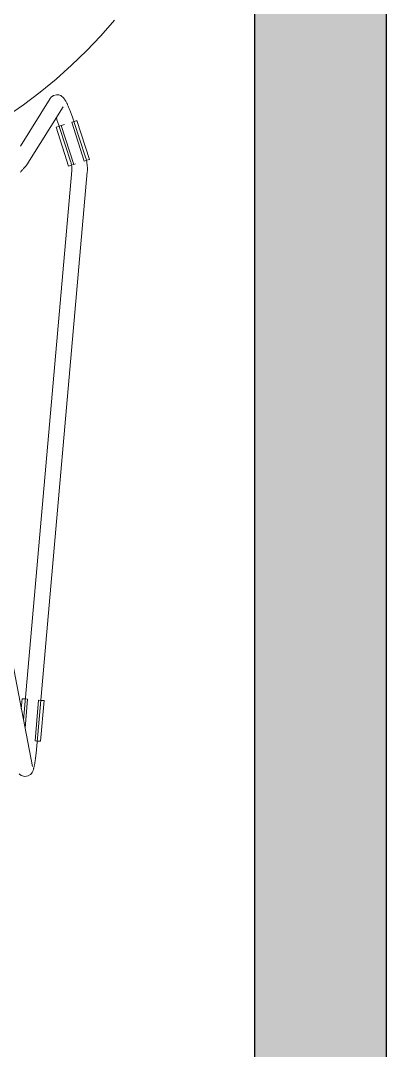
# Model space of a CAD drawing. Header units: millimetres. Extents: x 79795 to 317870, y -36033 to 97293.
# Drawn here: x 167270 to 167553, y 11252 to 12047 of the extents above; entities that cross this region are included whole.
import ezdxf

# ---------------------------------------------------------------- set-up
doc = ezdxf.new("R2010")
doc.units = ezdxf.units.MM
doc.header["$MEASUREMENT"] = 0
for name, color, linetype, lineweight in [('CSM-STL-XX-ZZ-M3-A-XXXX-00001_detached _19_04_21__rvt-1-Level 4$0$A-WALL-PATT', 7, 'CONTINUOUS', 9), ('CSM-STL-XX-ZZ-M3-A-XXXX-00001_detached _19_04_21__rvt-1-Level 4$0$I-WALL', 7, 'CONTINUOUS', 9), ('I-FURN', 8, 'CONTINUOUS', 9)]:
    doc.layers.add(name, color=color, linetype=linetype, lineweight=lineweight)

msp = doc.modelspace()

# ---------------------------------------------------------------- hatches: boundary and pattern name
at = {"layer": 'CSM-STL-XX-ZZ-M3-A-XXXX-00001_detached _19_04_21__rvt-1-Level 4$0$A-WALL-PATT'}
msp.add_hatch(color=256, dxfattribs=at).paths.add_polyline_path([(167552.83, 9849.83), (167552.83, 13607.33), (167450.83, 13607.33), (167450.83, 9849.83)], flags=0)

# ---------------------------------------------------------------- linework, layer by layer
at = {"layer": 'CSM-STL-XX-ZZ-M3-A-XXXX-00001_detached _19_04_21__rvt-1-Level 4$0$I-WALL', "lineweight": 30}
for p, q in [((167552.83, 9864.83), (167552.83, 13607.33)), ((167450.83, 13505.33), (167450.83, 9849.83))]:
    msp.add_line(p, q, dxfattribs=at)
at = {"layer": 'I-FURN'}
for p, q in [((167332.05, 12035.39), (167342.62, 12047.4)), ((167321.01, 12023.81), (167332.05, 12035.39)), ((167309.52, 12012.68), (167321.01, 12023.81)), ((167297.59, 12002.02), (167309.52, 12012.68)), ((167285.24, 11991.85), (167297.59, 12002.02)), ((167292.99, 11986.95), (167269.95, 11950.18)), ((167272.49, 11982.18), (167285.24, 11991.85)), ((167293.88, 11988.07), (167292.99, 11986.95)), ((167293.88, 11988.07), (167295.61, 11989.29)), ((167295.61, 11989.29), (167297.84, 11989.88)), ((167297.84, 11989.88), (167299.81, 11989.71)), ((167299.81, 11989.71), (167301.19, 11989.18)), ((167301.19, 11989.18), (167302.11, 11988.62)), ((167302.11, 11988.62), (167302.74, 11988.1)), ((167302.74, 11988.1), (167303.2, 11987.63)), ((167303.2, 11987.63), (167303.57, 11987.21)), ((167303.57, 11987.21), (167303.88, 11986.81)), ((167303.88, 11986.81), (167304.16, 11986.41)), ((167304.16, 11986.41), (167304.42, 11986.03)), ((167304.42, 11986.03), (167304.66, 11985.64)), ((167304.66, 11985.64), (167304.89, 11985.24)), ((167259.37, 11973.02), (167272.49, 11982.18)), ((167275.85, 11936.99), (167303.16, 11980.58)), ((167304.89, 11985.24), (167305.12, 11984.83)), ((167305.12, 11984.83), (167305.35, 11984.4)), ((167305.35, 11984.4), (167305.58, 11983.96)), ((167305.58, 11983.96), (167305.81, 11983.5)), ((167305.81, 11983.5), (167306.04, 11983.03)), ((167306.04, 11983.03), (167306.27, 11982.54)), ((167306.27, 11982.54), (167306.51, 11982.03)), ((167306.51, 11982.03), (167306.75, 11981.5)), ((167306.75, 11981.5), (167306.99, 11980.96)), ((167306.99, 11980.96), (167307.23, 11980.39)), ((167307.23, 11980.39), (167307.48, 11979.82)), ((167307.48, 11979.82), (167307.72, 11979.22)), ((167307.72, 11979.22), (167307.97, 11978.61)), ((167307.97, 11978.61), (167308.22, 11977.98)), ((167308.22, 11977.98), (167308.47, 11977.34)), ((167297.79, 11971.69), (167298.03, 11971.07)), ((167298.03, 11971.07), (167298.26, 11970.43)), ((167298.26, 11970.43), (167298.5, 11969.78)), ((167298.5, 11969.78), (167298.73, 11969.13)), ((167308.47, 11977.34), (167308.73, 11976.69)), ((167308.73, 11976.69), (167308.98, 11976.03)), ((167308.98, 11976.03), (167309.24, 11975.35)), ((167309.24, 11975.35), (167309.49, 11974.66)), ((167309.49, 11974.66), (167309.75, 11973.96)), ((167309.75, 11973.96), (167310, 11973.25)), ((167310, 11973.25), (167310.25, 11972.54)), ((167310.25, 11972.54), (167310.51, 11971.82)), ((167310.51, 11971.82), (167310.76, 11971.09)), ((167310.76, 11971.09), (167311.01, 11970.35)), ((167311.01, 11970.35), (167311.25, 11969.62)), ((167311.25, 11969.62), (167311.5, 11968.88)), ((167311.72, 11969.35), (167313.67, 11969.98)), ((167313.67, 11969.98), (167323.36, 11939.97)), ((167297.51, 11964.76), (167299.47, 11965.39)), ((167297.51, 11964.76), (167307.2, 11934.76)), ((167298.73, 11969.13), (167298.97, 11968.46)), ((167298.97, 11968.46), (167299.2, 11967.79)), ((167299.2, 11967.79), (167299.44, 11967.11)), ((167299.44, 11967.11), (167299.67, 11966.42)), ((167299.47, 11965.39), (167301.44, 11966.03)), ((167299.67, 11966.42), (167299.9, 11965.73)), ((167299.9, 11965.73), (167300.13, 11965.04)), ((167300.13, 11965.04), (167300.23, 11964.71)), ((167300.23, 11964.71), (167308.95, 11937.9)), ((167311.25, 11936.06), (167301.56, 11966.07)), ((167304.13, 11966.9), (167301.65, 11966.1)), ((167309.63, 11968.67), (167319.31, 11938.67)), ((167309.74, 11968.71), (167311.72, 11969.35)), ((167311.5, 11968.88), (167311.65, 11968.42)), ((167320.36, 11941.6), (167311.65, 11968.42)), ((167308.95, 11937.9), (167309.14, 11937.26)), ((167321.4, 11939.34), (167319.43, 11938.7)), ((167320.37, 11941.56), (167320.36, 11941.6)), ((167320.7, 11940.47), (167320.37, 11941.56)), ((167320.99, 11939.36), (167320.7, 11940.47)), ((167321.23, 11938.25), (167320.99, 11939.36)), ((167321.42, 11937.12), (167321.23, 11938.25)), ((167323.36, 11939.97), (167321.4, 11939.34)), ((167270.24, 11930.48), (167269.84, 11930.04)), ((167270.63, 11930.9), (167270.24, 11930.48)), ((167271.02, 11931.32), (167270.63, 11930.9)), ((167271.38, 11931.72), (167271.02, 11931.32)), ((167271.74, 11932.11), (167271.38, 11931.72)), ((167272.08, 11932.49), (167271.74, 11932.11)), ((167272.41, 11932.85), (167272.08, 11932.49)), ((167272.73, 11933.2), (167272.41, 11932.85)), ((167309.69, 11931.34), (167272.41, 11506.99)), ((167273.03, 11933.54), (167272.73, 11933.2)), ((167273.32, 11933.86), (167273.03, 11933.54)), ((167273.59, 11934.17), (167273.32, 11933.86)), ((167273.85, 11934.47), (167273.59, 11934.17)), ((167274.09, 11934.75), (167273.85, 11934.47)), ((167274.32, 11935.01), (167274.09, 11934.75)), ((167274.53, 11935.26), (167274.32, 11935.01)), ((167274.74, 11935.51), (167274.53, 11935.26)), ((167274.92, 11935.74), (167274.74, 11935.51)), ((167275.1, 11935.96), (167274.92, 11935.74)), ((167275.28, 11936.18), (167275.1, 11935.96)), ((167275.45, 11936.41), (167275.28, 11936.18)), ((167275.64, 11936.67), (167275.45, 11936.41)), ((167275.85, 11936.99), (167275.64, 11936.67)), ((167282.7, 11486.97), (167321.64, 11930.29)), ((167309.15, 11935.39), (167307.2, 11934.76)), ((167309.14, 11937.26), (167309.3, 11936.62)), ((167311.13, 11936.02), (167309.15, 11935.39)), ((167309.3, 11936.62), (167309.44, 11935.97)), ((167309.44, 11935.97), (167309.56, 11935.32)), ((167309.56, 11935.32), (167309.65, 11934.67)), ((167309.65, 11934.67), (167309.71, 11934.01)), ((167309.74, 11932.02), (167309.69, 11931.36)), ((167309.69, 11931.36), (167309.69, 11931.34)), ((167309.71, 11934.01), (167309.75, 11933.35)), ((167309.75, 11932.68), (167309.74, 11932.02)), ((167309.75, 11933.35), (167309.75, 11932.68)), ((167312.51, 11936.47), (167311.34, 11936.09)), ((167321.57, 11935.99), (167321.42, 11937.12)), ((167321.68, 11934.85), (167321.57, 11935.99)), ((167321.64, 11930.29), (167321.72, 11931.43)), ((167321.74, 11933.71), (167321.68, 11934.85)), ((167321.72, 11931.43), (167321.75, 11932.57)), ((167321.75, 11932.57), (167321.74, 11933.71)), ((167279.22, 11471.12), (167260.4, 11570.41)), ((167271.36, 11523.47), (167270.67, 11515.57)), ((167271.36, 11523.47), (167273.4, 11523.29)), ((167273.4, 11523.29), (167275.47, 11523.11)), ((167273.62, 11500.62), (167275.59, 11523.1)), ((167284.04, 11522.36), (167281.28, 11490.95)), ((167284.16, 11522.34), (167286.23, 11522.16)), ((167288.27, 11521.98), (167285.51, 11490.57)), ((167286.23, 11522.16), (167288.27, 11521.98)), ((167283.47, 11490.75), (167281.4, 11490.93)), ((167282.4, 11483.81), (167282.47, 11484.56)), ((167282.47, 11484.56), (167282.54, 11485.31)), ((167282.54, 11485.31), (167282.61, 11486.06)), ((167282.61, 11486.06), (167282.68, 11486.81)), ((167282.68, 11486.81), (167282.7, 11486.97)), ((167285.51, 11490.57), (167283.47, 11490.75)), ((167281.48, 11476.18), (167281.57, 11476.81)), ((167281.57, 11476.81), (167281.65, 11477.46)), ((167281.65, 11477.46), (167281.74, 11478.13)), ((167281.74, 11478.13), (167281.83, 11478.8)), ((167281.83, 11478.8), (167281.91, 11479.49)), ((167281.91, 11479.49), (167282, 11480.19)), ((167282, 11480.19), (167282.08, 11480.9)), ((167282.08, 11480.9), (167282.16, 11481.62)), ((167282.16, 11481.62), (167282.24, 11482.34)), ((167282.24, 11482.34), (167282.32, 11483.08)), ((167282.32, 11483.08), (167282.4, 11483.81)), ((167279.89, 11468.29), (167280.02, 11468.69)), ((167280.02, 11468.69), (167280.13, 11469.09)), ((167280.13, 11469.09), (167280.24, 11469.49)), ((167280.24, 11469.49), (167280.34, 11469.9)), ((167280.34, 11469.9), (167280.44, 11470.33)), ((167280.44, 11470.33), (167280.54, 11470.77)), ((167280.54, 11470.77), (167280.64, 11471.23)), ((167280.64, 11471.23), (167280.73, 11471.71)), ((167280.73, 11471.71), (167280.83, 11472.2)), ((167280.83, 11472.2), (167280.92, 11472.72)), ((167280.92, 11472.72), (167281.02, 11473.25)), ((167281.02, 11473.25), (167281.11, 11473.8)), ((167281.11, 11473.8), (167281.2, 11474.37)), ((167281.2, 11474.37), (167281.29, 11474.96)), ((167281.29, 11474.96), (167281.39, 11475.56)), ((167281.39, 11475.56), (167281.48, 11476.18)), ((167270.56, 11464.12), (167268.99, 11465.45)), ((167270.56, 11464.12), (167273.31, 11463.29)), ((167273.31, 11463.29), (167276.07, 11463.77)), ((167276.07, 11463.77), (167277.73, 11464.82)), ((167277.73, 11464.82), (167278.58, 11465.72)), ((167278.58, 11465.72), (167279.06, 11466.43)), ((167279.06, 11466.43), (167279.37, 11466.99)), ((167279.37, 11466.99), (167279.58, 11467.46)), ((167279.58, 11467.46), (167279.75, 11467.89)), ((167279.75, 11467.89), (167279.89, 11468.29))]:
    msp.add_line(p, q, dxfattribs=at)

doc.saveas('drawing.dxf')
